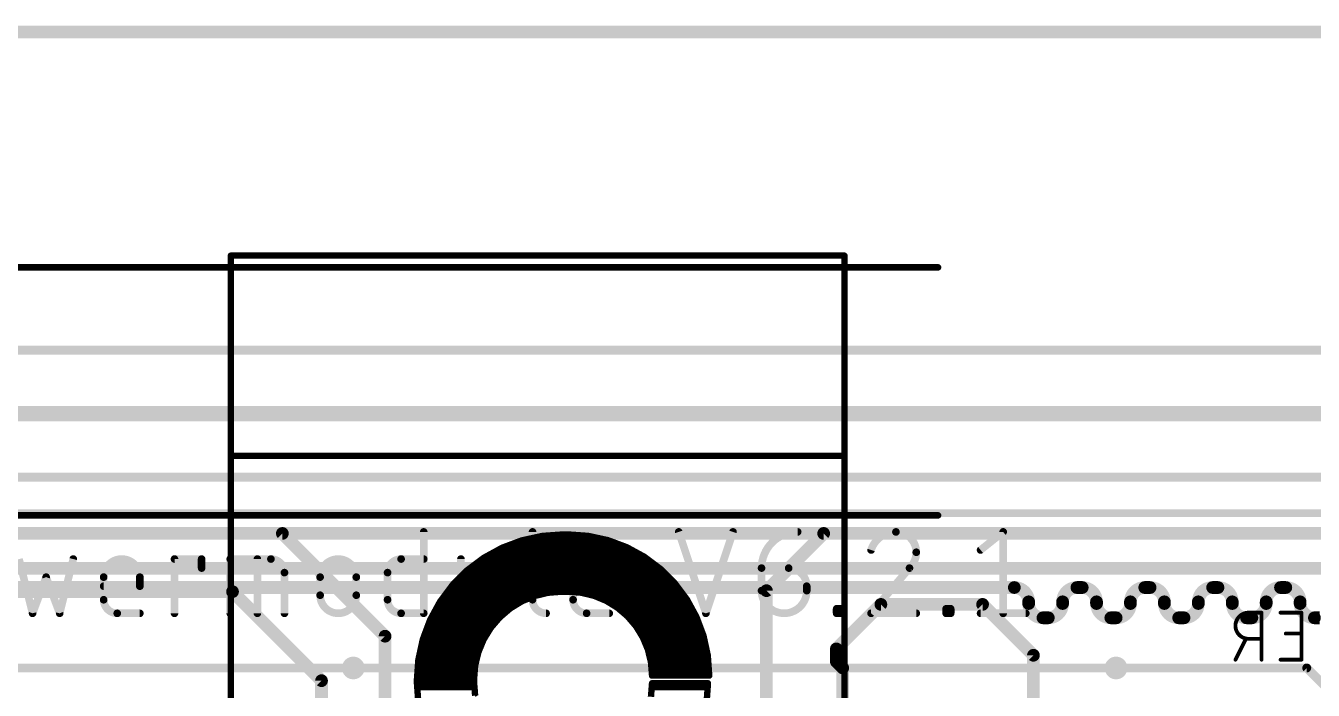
# Model space of a CAD drawing. Extents: x -5 to 103, y -6 to 58.
# Drawn here: x 51.88 to 77.6, y 41.47 to 54.74 of the extents above; entities that cross this region are included whole.
import ezdxf

# ---------------------------------------------------------------- set-up
doc = ezdxf.new("R2010")
doc.units = 0
for name, color, linetype in [('1', 12, 'CONTINUOUS'), ('16', 132, 'CONTINUOUS'), ('18', 110, 'CONTINUOUS'), ('20', 31, 'CONTINUOUS'), ('22', 3, 'CONTINUOUS'), ('25', 40, 'CONTINUOUS'), ('51', 254, 'CONTINUOUS')]:
    doc.layers.add(name, color=color, linetype=linetype)

# ---------------------------------------------------------------- blocks, each defined once
blk = doc.blocks.new('ROUNDV')
at = {"const_width": 0.5}
blk.add_lwpolyline([(0, -0.25, 1), (0, 0.25, 1), (0, -0.25)], format="xyb", dxfattribs=at)

msp = doc.modelspace()

# ---------------------------------------------------------------- linework, layer by layer
at = {"layer": '1'}
for points, const_width in [([(102.87, 54.61), (-5.08, 54.61)], 0.254), ([(7.62, 45.72), (82.55, 45.72)], 0.1778), ([(80.4545, 44.5968), (9.0368, 44.5968)], 0.254), ([(79.5457, 43.8983), (10.414, 43.8983)], 0.254), ([(71.628, 43.5173), (10.5718, 43.5173)], 0.254), ([(72.984, 43.5173), (72.8775, 43.5173)], 0.254), ([(74.3399, 43.5173), (74.2334, 43.5173)], 0.254), ([(75.6959, 43.5173), (75.5894, 43.5173)], 0.254), ([(77.0519, 43.5173), (76.9454, 43.5173)], 0.254), ([(71.9138, 43.1975), (71.9138, 43.2315)], 0.254), ([(72.5917, 43.2315), (72.5917, 43.1975)], 0.254), ([(73.2697, 43.1975), (73.2697, 43.2315)], 0.254), ([(73.9477, 43.2315), (73.9477, 43.1975)], 0.254), ([(74.6257, 43.1975), (74.6257, 43.2315)], 0.254), ([(75.3037, 43.2315), (75.3037, 43.1975)], 0.254), ([(75.9816, 43.1975), (75.9816, 43.2315)], 0.254), ([(76.6596, 43.2315), (76.6596, 43.1975)], 0.254), ([(77.3376, 43.1975), (77.3376, 43.2315)], 0.254), ([(72.306, 42.9118), (72.1995, 42.9118)], 0.254), ([(73.6619, 42.9118), (73.5555, 42.9118)], 0.254), ([(75.0179, 42.9118), (74.9114, 42.9118)], 0.254), ([(76.3739, 42.9118), (76.2674, 42.9118)], 0.254), ([(77.7298, 42.9118), (77.6234, 42.9118)], 0.254), ([(77.47, 41.91), (11.43, 41.91)], 0.1778), ([(78.74, 40.64), (77.47, 41.91)], 0.1778)]:
    msp.add_lwpolyline(points, dxfattribs=dict(at, const_width=const_width))
for points, const_width in [([(71.9138, 43.2315, 0.4142), (71.628, 43.5173)], 0.254), ([(71.628, 43.5808, 1), (71.628, 43.4538)], 0.127), ([(71.628, 43.4538, 1), (71.628, 43.5808)], 0.127), ([(72.8775, 43.5173, 0.4142), (72.5917, 43.2315)], 0.254), ([(72.8775, 43.5808, 1), (72.8775, 43.4538)], 0.127), ([(72.8775, 43.4538, 1), (72.8775, 43.5808)], 0.127), ([(73.2697, 43.2315, 0.4142), (72.984, 43.5173)], 0.254), ([(72.984, 43.5808, 1), (72.984, 43.4538)], 0.127), ([(72.984, 43.4538, 1), (72.984, 43.5808)], 0.127), ([(74.2334, 43.5173, 0.4142), (73.9477, 43.2315)], 0.254), ([(74.2334, 43.5808, 1), (74.2334, 43.4538)], 0.127), ([(74.2334, 43.4538, 1), (74.2334, 43.5808)], 0.127), ([(74.6257, 43.2315, 0.4142), (74.3399, 43.5173)], 0.254), ([(74.3399, 43.5808, 1), (74.3399, 43.4538)], 0.127), ([(74.3399, 43.4538, 1), (74.3399, 43.5808)], 0.127), ([(75.5894, 43.5173, 0.4142), (75.3037, 43.2315)], 0.254), ([(75.5894, 43.5808, 1), (75.5894, 43.4538)], 0.127), ([(75.5894, 43.4538, 1), (75.5894, 43.5808)], 0.127), ([(75.9816, 43.2315, 0.4142), (75.6959, 43.5173)], 0.254), ([(75.6959, 43.5808, 1), (75.6959, 43.4538)], 0.127), ([(75.6959, 43.4538, 1), (75.6959, 43.5808)], 0.127), ([(76.9454, 43.5173, 0.4142), (76.6596, 43.2315)], 0.254), ([(76.9454, 43.5808, 1), (76.9454, 43.4538)], 0.127), ([(76.9454, 43.4538, 1), (76.9454, 43.5808)], 0.127), ([(77.3376, 43.2315, 0.4142), (77.0519, 43.5173)], 0.254), ([(77.0519, 43.5808, 1), (77.0519, 43.4538)], 0.127), ([(77.0519, 43.4538, 1), (77.0519, 43.5808)], 0.127), ([(71.9773, 43.2315, 1), (71.8503, 43.2315)], 0.127), ([(71.9138, 43.1975, 0.4142), (72.1995, 42.9118)], 0.254), ([(71.9773, 43.1975, 1), (71.8503, 43.1975)], 0.127), ([(71.8503, 43.2315, 1), (71.9773, 43.2315)], 0.127), ([(71.8503, 43.1975, 1), (71.9773, 43.1975)], 0.127), ([(72.306, 42.9118, 0.4142), (72.5917, 43.1975)], 0.254), ([(72.6552, 43.2315, 1), (72.5282, 43.2315)], 0.127), ([(72.6552, 43.1975, 1), (72.5282, 43.1975)], 0.127), ([(72.5282, 43.2315, 1), (72.6552, 43.2315)], 0.127), ([(72.5282, 43.1975, 1), (72.6552, 43.1975)], 0.127), ([(73.3332, 43.2315, 1), (73.2062, 43.2315)], 0.127), ([(73.2697, 43.1975, 0.4142), (73.5555, 42.9118)], 0.254), ([(73.3332, 43.1975, 1), (73.2062, 43.1975)], 0.127), ([(73.2062, 43.2315, 1), (73.3332, 43.2315)], 0.127), ([(73.2062, 43.1975, 1), (73.3332, 43.1975)], 0.127), ([(73.6619, 42.9118, 0.4142), (73.9477, 43.1975)], 0.254), ([(74.0112, 43.2315, 1), (73.8842, 43.2315)], 0.127), ([(74.0112, 43.1975, 1), (73.8842, 43.1975)], 0.127), ([(73.8842, 43.2315, 1), (74.0112, 43.2315)], 0.127), ([(73.8842, 43.1975, 1), (74.0112, 43.1975)], 0.127), ([(74.6892, 43.2315, 1), (74.5622, 43.2315)], 0.127), ([(74.6257, 43.1975, 0.4142), (74.9114, 42.9118)], 0.254), ([(74.6892, 43.1975, 1), (74.5622, 43.1975)], 0.127), ([(74.5622, 43.2315, 1), (74.6892, 43.2315)], 0.127), ([(74.5622, 43.1975, 1), (74.6892, 43.1975)], 0.127), ([(75.0179, 42.9118, 0.4142), (75.3037, 43.1975)], 0.254), ([(75.3672, 43.2315, 1), (75.2402, 43.2315)], 0.127), ([(75.3672, 43.1975, 1), (75.2402, 43.1975)], 0.127), ([(75.2402, 43.2315, 1), (75.3672, 43.2315)], 0.127), ([(75.2402, 43.1975, 1), (75.3672, 43.1975)], 0.127), ([(76.0451, 43.2315, 1), (75.9181, 43.2315)], 0.127), ([(75.9816, 43.1975, 0.4142), (76.2674, 42.9118)], 0.254), ([(76.0451, 43.1975, 1), (75.9181, 43.1975)], 0.127), ([(75.9181, 43.2315, 1), (76.0451, 43.2315)], 0.127), ([(75.9181, 43.1975, 1), (76.0451, 43.1975)], 0.127), ([(76.3739, 42.9118, 0.4142), (76.6596, 43.1975)], 0.254), ([(76.7231, 43.2315, 1), (76.5961, 43.2315)], 0.127), ([(76.7231, 43.1975, 1), (76.5961, 43.1975)], 0.127), ([(76.5961, 43.2315, 1), (76.7231, 43.2315)], 0.127), ([(76.5961, 43.1975, 1), (76.7231, 43.1975)], 0.127), ([(77.4011, 43.2315, 1), (77.2741, 43.2315)], 0.127), ([(77.3376, 43.1975, 0.4142), (77.6234, 42.9118)], 0.254), ([(77.4011, 43.1975, 1), (77.2741, 43.1975)], 0.127), ([(77.2741, 43.2315, 1), (77.4011, 43.2315)], 0.127), ([(77.2741, 43.1975, 1), (77.4011, 43.1975)], 0.127), ([(72.1995, 42.9753, 1), (72.1995, 42.8483)], 0.127), ([(72.1995, 42.8483, 1), (72.1995, 42.9753)], 0.127), ([(72.306, 42.9753, 1), (72.306, 42.8483)], 0.127), ([(72.306, 42.8483, 1), (72.306, 42.9753)], 0.127), ([(73.5555, 42.9753, 1), (73.5555, 42.8483)], 0.127), ([(73.5555, 42.8483, 1), (73.5555, 42.9753)], 0.127), ([(73.6619, 42.9753, 1), (73.6619, 42.8483)], 0.127), ([(73.6619, 42.8483, 1), (73.6619, 42.9753)], 0.127), ([(74.9114, 42.9753, 1), (74.9114, 42.8483)], 0.127), ([(74.9114, 42.8483, 1), (74.9114, 42.9753)], 0.127), ([(75.0179, 42.9753, 1), (75.0179, 42.8483)], 0.127), ([(75.0179, 42.8483, 1), (75.0179, 42.9753)], 0.127), ([(76.2674, 42.9753, 1), (76.2674, 42.8483)], 0.127), ([(76.2674, 42.8483, 1), (76.2674, 42.9753)], 0.127), ([(76.3739, 42.9753, 1), (76.3739, 42.8483)], 0.127), ([(76.3739, 42.8483, 1), (76.3739, 42.9753)], 0.127), ([(77.6234, 42.9753, 1), (77.6234, 42.8483)], 0.127), ([(77.6234, 42.8483, 1), (77.6234, 42.9753)], 0.127), ([(77.5014, 41.9414, 1), (77.4386, 41.8786)], 0.0889), ([(77.47, 41.8656, 1), (77.47, 41.9545)], 0.0889)]:
    msp.add_lwpolyline(points, format="xyb", dxfattribs=dict(at, const_width=const_width))
at = {"layer": '16'}
for points, const_width in [([(87.63, 48.26), (35.56, 48.26)], 0.1778), ([(100.33, 46.99), (-1.27, 46.99)], 0.3048), ([(47.5178, 44.5968), (57.0032, 44.5968)], 0.254), ([(57.0032, 44.5968), (59.055, 42.545)], 0.254), ([(61.3976, 44.313), (61.7881, 44.4587)], 0.127), ([(61.7648, 44.45), (63.5412, 44.45)], 0.127), ([(61.7881, 44.4587), (62.1953, 44.5473)], 0.127), ([(62.1953, 44.5473), (62.611, 44.577)], 0.127), ([(62.611, 44.577), (62.7126, 44.577)], 0.127), ([(62.7126, 44.577), (63.1138, 44.5483)], 0.127), ([(63.1138, 44.5483), (63.5069, 44.4628)], 0.127), ([(63.5069, 44.4628), (63.8838, 44.3222)], 0.127), ([(66.675, 43.4538), (67.818, 44.5968)], 0.254), ([(67.818, 44.5968), (82.4032, 44.5968)], 0.254), ([(61.0318, 44.1133), (61.3976, 44.313)], 0.127), ([(61.1832, 44.196), (64.115, 44.196)], 0.127), ([(61.4243, 44.323), (63.8817, 44.323)], 0.127), ([(63.8838, 44.3222), (64.2369, 44.1294)], 0.127), ([(60.6982, 43.8635), (61.0318, 44.1133)], 0.127), ([(60.803, 43.942), (64.4873, 43.942)], 0.127), ([(60.9726, 44.069), (64.3176, 44.069)], 0.127), ([(64.2369, 44.1294), (64.5589, 43.8884)], 0.127), ([(60.4035, 43.5688), (60.6982, 43.8635)], 0.127), ([(60.5226, 43.688), (64.7593, 43.688)], 0.127), ([(60.6496, 43.815), (64.6323, 43.815)], 0.127), ([(64.5589, 43.8884), (64.8434, 43.6039)], 0.127), ([(48.26, 43.434), (56.007, 43.434)], 0.254), ([(56.007, 43.434), (57.785, 41.656)], 0.254), ([(60.1537, 43.2352), (60.4035, 43.5688)], 0.127), ([(60.3025, 43.434), (64.9706, 43.434)], 0.127), ([(60.3976, 43.561), (64.8755, 43.561)], 0.127), ([(62.3114, 43.4124), (62.044, 43.3482)], 0.127), ([(62.5856, 43.434), (62.3114, 43.4124)], 0.127), ([(62.7126, 43.434), (62.5856, 43.434)], 0.127), ([(62.9748, 43.4134), (62.7126, 43.434)], 0.127), ([(63.2306, 43.352), (62.9748, 43.4134)], 0.127), ([(64.8434, 43.6039), (65.0844, 43.2819)], 0.127), ([(66.675, 39.37), (66.675, 43.4538)], 0.254), ([(59.954, 42.8694), (60.1537, 43.2352)], 0.127), ([(60.1235, 43.18), (61.6872, 43.18)], 0.127), ([(60.2074, 43.307), (61.9445, 43.307)], 0.127), ([(61.7899, 43.243), (61.5554, 43.0993)], 0.127), ([(62.044, 43.3482), (61.7899, 43.243)], 0.127), ([(63.4737, 43.2513), (63.2306, 43.352)], 0.127), ([(63.3392, 43.307), (65.0656, 43.307)], 0.127), ([(63.698, 43.1138), (63.4737, 43.2513)], 0.127), ([(63.59, 43.18), (65.1401, 43.18)], 0.127), ([(65.0844, 43.2819), (65.2772, 42.9288)], 0.127), ([(68.072, 42.291), (68.961, 43.18)], 0.254), ([(68.961, 43.18), (70.993, 43.18)], 0.254), ([(70.993, 43.18), (72.009, 42.164)], 0.254), ([(59.9849, 42.926), (61.3526, 42.926)], 0.127), ([(60.0542, 43.053), (61.5013, 43.053)], 0.127), ([(61.3463, 42.9207), (61.1677, 42.7116)], 0.127), ([(61.5554, 43.0993), (61.3463, 42.9207)], 0.127), ([(63.898, 42.943), (63.698, 43.1138)], 0.127), ([(63.7692, 43.053), (65.2094, 43.053)], 0.127), ([(64.0688, 42.743), (63.898, 42.943)], 0.127), ([(63.9125, 42.926), (65.2783, 42.926)], 0.127), ([(65.2772, 42.9288), (65.4178, 42.5519)], 0.127), ([(59.8083, 42.4789), (59.954, 42.8694)], 0.127), ([(59.8803, 42.672), (61.1435, 42.672)], 0.127), ([(59.9277, 42.799), (61.2424, 42.799)], 0.127), ([(61.1677, 42.7116), (61.024, 42.4771)], 0.127), ([(64.021, 42.799), (65.3256, 42.799)], 0.127), ([(64.2063, 42.5187), (64.0688, 42.743)], 0.127), ([(64.1123, 42.672), (65.373, 42.672)], 0.127), ([(59.055, 42.545), (59.055, 39.497)], 0.254), ([(59.7197, 42.0717), (59.8083, 42.4789)], 0.127), ([(59.7951, 42.418), (60.9996, 42.418)], 0.127), ([(59.833, 42.545), (61.0657, 42.545)], 0.127), ([(61.024, 42.4771), (60.9188, 42.223)], 0.127), ([(64.1902, 42.545), (65.4193, 42.545)], 0.127), ([(64.307, 42.2756), (64.2063, 42.5187)], 0.127), ([(64.248, 42.418), (65.4469, 42.418)], 0.127), ([(65.4178, 42.5519), (65.5033, 42.1588)], 0.127), ([(59.7398, 42.164), (60.9046, 42.164)], 0.127), ([(59.7674, 42.291), (60.947, 42.291)], 0.127), ([(60.9188, 42.223), (60.8546, 41.9556)], 0.127), ([(64.3006, 42.291), (65.4746, 42.291)], 0.127), ([(64.3684, 42.0198), (64.307, 42.2756)], 0.127), ([(64.3338, 42.164), (65.5022, 42.164)], 0.127), ([(65.5033, 42.1588), (65.532, 41.7576)], 0.127), ([(68.072, 42.037), (68.072, 42.291)], 0.254), ([(72.009, 42.164), (72.009, 40.132)], 0.254), ([(59.69, 41.656), (59.7197, 42.0717)], 0.127), ([(59.7082, 41.91), (60.851, 41.91)], 0.127), ([(59.7172, 42.037), (60.8741, 42.037)], 0.127), ([(60.8546, 41.9556), (60.833, 41.6814)], 0.127), ([(64.3642, 42.037), (65.512, 42.037)], 0.127), ([(64.389, 41.7576), (64.3684, 42.0198)], 0.127), ([(64.377, 41.91), (65.5211, 41.91)], 0.127), ([(68.199, 41.91), (68.072, 42.037)], 0.254), ([(68.199, 38.1), (68.199, 41.91)], 0.254), ([(57.785, 41.656), (57.785, 39.116)], 0.254), ([(59.69, 41.6306), (59.69, 41.656)], 0.127), ([(59.69, 41.656), (60.833, 41.656)], 0.127), ([(59.7195, 41.2185), (59.69, 41.6306)], 0.127), ([(59.6991, 41.783), (60.841, 41.783)], 0.127), ([(60.833, 41.6814), (60.833, 41.6306)], 0.127), ([(60.833, 41.6306), (60.8546, 41.3564)], 0.127), ([(64.387, 41.783), (65.5302, 41.783)], 0.127), ([(65.532, 41.7576), (64.389, 41.7576)], 0.127), ([(59.6973, 41.529), (60.841, 41.529)], 0.127), ([(64.3677, 41.335), (64.389, 41.6052)], 0.127), ([(64.383, 41.529), (65.5012, 41.529)], 0.127), ([(64.389, 41.6052), (65.5066, 41.6052)], 0.127), ([(65.5066, 41.6052), (65.4774, 41.1967)], 0.127)]:
    msp.add_lwpolyline(points, dxfattribs=dict(at, const_width=const_width))
for points, const_width in [([(57.0481, 44.6417, 1), (56.9583, 44.5519)], 0.127), ([(57.0032, 44.5333, 1), (57.0032, 44.6603)], 0.127), ([(61.7648, 44.4818, 1), (61.7648, 44.4183)], 0.0635), ([(61.7813, 44.4897, 1), (61.7948, 44.4277)], 0.0635), ([(61.7992, 44.4289, 1), (61.777, 44.4884)], 0.0635), ([(62.193, 44.5789, 1), (62.1976, 44.5156)], 0.0635), ([(62.202, 44.5162, 1), (62.1885, 44.5783)], 0.0635), ([(62.611, 44.6088, 1), (62.611, 44.5453)], 0.0635), ([(62.6133, 44.5453, 1), (62.6087, 44.6087)], 0.0635), ([(62.7149, 44.6087, 1), (62.7103, 44.5453)], 0.0635), ([(62.7126, 44.5453, 1), (62.7126, 44.6088)], 0.0635), ([(63.1206, 44.5793, 1), (63.1071, 44.5173)], 0.0635), ([(63.1116, 44.5166, 1), (63.1161, 44.58)], 0.0635), ([(63.518, 44.4925, 1), (63.4958, 44.433)], 0.0635), ([(63.5002, 44.4318, 1), (63.5137, 44.4938)], 0.0635), ([(63.5412, 44.4183, 1), (63.5412, 44.4818)], 0.0635), ([(67.818, 44.6603, 1), (67.818, 44.5333)], 0.127), ([(67.8629, 44.5519, 1), (67.7731, 44.6417)], 0.127), ([(61.1832, 44.2278, 1), (61.1832, 44.1643)], 0.0635), ([(61.3865, 44.3428, 1), (61.4087, 44.2833)], 0.0635), ([(61.4128, 44.2852, 1), (61.3824, 44.3409)], 0.0635), ([(61.4243, 44.3548, 1), (61.4243, 44.2912)], 0.0635), ([(63.899, 44.3501, 1), (63.8686, 44.2943)], 0.0635), ([(63.8727, 44.2925, 1), (63.8949, 44.352)], 0.0635), ([(63.8817, 44.2912, 1), (63.8817, 44.3548)], 0.0635), ([(64.115, 44.1643, 1), (64.115, 44.2278)], 0.0635), ([(60.803, 43.9738, 1), (60.803, 43.9102)], 0.0635), ([(60.9726, 44.1008, 1), (60.9726, 44.0373)], 0.0635), ([(61.0166, 44.1412, 1), (61.047, 44.0854)], 0.0635), ([(61.0508, 44.0879, 1), (61.0128, 44.1387)], 0.0635), ([(64.2559, 44.1548, 1), (64.2179, 44.104)], 0.0635), ([(64.2217, 44.1016, 1), (64.2521, 44.1573)], 0.0635), ([(64.3176, 44.0373, 1), (64.3176, 44.1008)], 0.0635), ([(64.4873, 43.9102, 1), (64.4873, 43.9738)], 0.0635), ([(60.5226, 43.7198, 1), (60.5226, 43.6563)], 0.0635), ([(60.6496, 43.8468, 1), (60.6496, 43.7833)], 0.0635), ([(60.6791, 43.889, 1), (60.7172, 43.8381)], 0.0635), ([(60.7206, 43.8411, 1), (60.6757, 43.886)], 0.0635), ([(64.5814, 43.9108, 1), (64.5365, 43.8659)], 0.0635), ([(64.5399, 43.8629, 1), (64.5779, 43.9138)], 0.0635), ([(64.6323, 43.7833, 1), (64.6323, 43.8468)], 0.0635), ([(64.7593, 43.6563, 1), (64.7593, 43.7198)], 0.0635), ([(56.0519, 43.4789, 1), (55.9621, 43.3891)], 0.127), ([(56.007, 43.3705, 1), (56.007, 43.4975)], 0.127), ([(60.3025, 43.4658, 1), (60.3025, 43.4023)], 0.0635), ([(60.3976, 43.5928, 1), (60.3976, 43.5292)], 0.0635), ([(60.381, 43.5913, 1), (60.4259, 43.5464)], 0.0635), ([(60.4289, 43.5498, 1), (60.378, 43.5879)], 0.0635), ([(62.3089, 43.4441, 1), (62.3139, 43.3808)], 0.0635), ([(62.3188, 43.3815, 1), (62.304, 43.4433)], 0.0635), ([(62.5856, 43.4658, 1), (62.5856, 43.4023)], 0.0635), ([(62.5881, 43.4023, 1), (62.5831, 43.4657)], 0.0635), ([(62.7151, 43.4657, 1), (62.7101, 43.4023)], 0.0635), ([(62.7126, 43.4023, 1), (62.7126, 43.4658)], 0.0635), ([(62.9823, 43.4442, 1), (62.9674, 43.3825)], 0.0635), ([(62.9724, 43.3817, 1), (62.9773, 43.445)], 0.0635), ([(64.8688, 43.6229, 1), (64.8179, 43.5849)], 0.0635), ([(64.8209, 43.5815, 1), (64.8658, 43.6264)], 0.0635), ([(64.8755, 43.5292, 1), (64.8755, 43.5928)], 0.0635), ([(64.9706, 43.4023, 1), (64.9706, 43.4658)], 0.0635), ([(66.7385, 43.4538, 1), (66.6115, 43.4538)], 0.127), ([(66.6301, 43.4987, 1), (66.7199, 43.4089)], 0.127), ([(60.1235, 43.2118, 1), (60.1235, 43.1482)], 0.0635), ([(60.1283, 43.2542, 1), (60.1791, 43.2162)], 0.0635), ([(60.1816, 43.22, 1), (60.1258, 43.2504)], 0.0635), ([(60.2074, 43.3388, 1), (60.2074, 43.2752)], 0.0635), ([(61.6872, 43.1482, 1), (61.6872, 43.2118)], 0.0635), ([(61.7778, 43.2723, 1), (61.8021, 43.2136)], 0.0635), ([(61.8065, 43.2159, 1), (61.7733, 43.27)], 0.0635), ([(61.9445, 43.2752, 1), (61.9445, 43.3388)], 0.0635), ([(62.0366, 43.3791, 1), (62.0514, 43.3173)], 0.0635), ([(62.0562, 43.3189, 1), (62.0319, 43.3776)], 0.0635), ([(63.2428, 43.3813, 1), (63.2185, 43.3226)], 0.0635), ([(63.2232, 43.3211, 1), (63.238, 43.3828)], 0.0635), ([(63.3392, 43.3388, 1), (63.3392, 43.2752)], 0.0635), ([(63.4903, 43.2784, 1), (63.4571, 43.2242)], 0.0635), ([(63.4615, 43.222, 1), (63.4858, 43.2806)], 0.0635), ([(63.59, 43.2118, 1), (63.59, 43.1482)], 0.0635), ([(65.1123, 43.2971, 1), (65.0566, 43.2667)], 0.0635), ([(65.059, 43.2629, 1), (65.1098, 43.3009)], 0.0635), ([(65.0656, 43.2752, 1), (65.0656, 43.3388)], 0.0635), ([(65.1401, 43.1482, 1), (65.1401, 43.2118)], 0.0635), ([(68.961, 43.2435, 1), (68.961, 43.1165)], 0.127), ([(69.0059, 43.1351, 1), (68.9161, 43.2249)], 0.127), ([(71.0379, 43.2249, 1), (70.9481, 43.1351)], 0.127), ([(70.993, 43.1165, 1), (70.993, 43.2435)], 0.127), ([(59.9849, 42.9578, 1), (59.9849, 42.8942)], 0.0635), ([(60.0542, 43.0848, 1), (60.0542, 43.0213)], 0.0635), ([(61.3257, 42.9448, 1), (61.3669, 42.8965)], 0.0635), ([(61.3705, 42.9001, 1), (61.3222, 42.9413)], 0.0635), ([(61.3526, 42.8942, 1), (61.3526, 42.9578)], 0.0635), ([(61.5013, 43.0213, 1), (61.5013, 43.0848)], 0.0635), ([(61.5389, 43.1264, 1), (61.572, 43.0722)], 0.0635), ([(61.5761, 43.0751, 1), (61.5348, 43.1234)], 0.0635), ([(63.7186, 43.138, 1), (63.6773, 43.0897)], 0.0635), ([(63.6814, 43.0868, 1), (63.7146, 43.1409)], 0.0635), ([(63.7692, 43.0848, 1), (63.7692, 43.0213)], 0.0635), ([(63.9221, 42.9636, 1), (63.8739, 42.9224)], 0.0635), ([(63.8774, 42.9189, 1), (63.9186, 42.9671)], 0.0635), ([(63.9125, 42.9578, 1), (63.9125, 42.8942)], 0.0635), ([(65.2094, 43.0213, 1), (65.2094, 43.0848)], 0.0635), ([(65.307, 42.9399, 1), (65.2475, 42.9177)], 0.0635), ([(65.2493, 42.9136, 1), (65.3051, 42.944)], 0.0635), ([(65.2783, 42.8942, 1), (65.2783, 42.9578)], 0.0635), ([(59.8803, 42.7038, 1), (59.8803, 42.6403)], 0.0635), ([(59.9277, 42.8308, 1), (59.9277, 42.7672)], 0.0635), ([(59.9261, 42.8846, 1), (59.9818, 42.8542)], 0.0635), ([(59.9837, 42.8583, 1), (59.9242, 42.8805)], 0.0635), ([(61.1436, 42.7322, 1), (61.1919, 42.6909)], 0.0635), ([(61.1948, 42.695, 1), (61.1406, 42.7281)], 0.0635), ([(61.1435, 42.6403, 1), (61.1435, 42.7038)], 0.0635), ([(61.2424, 42.7672, 1), (61.2424, 42.8308)], 0.0635), ([(64.021, 42.8308, 1), (64.021, 42.7672)], 0.0635), ([(64.0959, 42.7596, 1), (64.0418, 42.7264)], 0.0635), ([(64.0447, 42.7223, 1), (64.093, 42.7636)], 0.0635), ([(64.1123, 42.7038, 1), (64.1123, 42.6403)], 0.0635), ([(65.3256, 42.7672, 1), (65.3256, 42.8308)], 0.0635), ([(65.373, 42.6403, 1), (65.373, 42.7038)], 0.0635), ([(59.1185, 42.545, 1), (58.9915, 42.545)], 0.127), ([(59.0101, 42.5001, 1), (59.0999, 42.5899)], 0.127), ([(59.7951, 42.4498, 1), (59.7951, 42.3862)], 0.0635), ([(59.7786, 42.49, 1), (59.8381, 42.4678)], 0.0635), ([(59.8393, 42.4722, 1), (59.7773, 42.4857)], 0.0635), ([(59.833, 42.5768, 1), (59.833, 42.5132)], 0.0635), ([(60.997, 42.4937, 1), (61.0511, 42.4605)], 0.0635), ([(61.0534, 42.4649, 1), (60.9947, 42.4892)], 0.0635), ([(60.9996, 42.3862, 1), (60.9996, 42.4498)], 0.0635), ([(61.0657, 42.5132, 1), (61.0657, 42.5768)], 0.0635), ([(64.1902, 42.5768, 1), (64.1902, 42.5132)], 0.0635), ([(64.2356, 42.5308, 1), (64.177, 42.5065)], 0.0635), ([(64.1792, 42.5021, 1), (64.2334, 42.5353)], 0.0635), ([(64.248, 42.4498, 1), (64.248, 42.3862)], 0.0635), ([(65.4488, 42.5587, 1), (65.3868, 42.5452)], 0.0635), ([(65.388, 42.5408, 1), (65.4475, 42.563)], 0.0635), ([(65.4193, 42.5132, 1), (65.4193, 42.5768)], 0.0635), ([(65.4469, 42.3862, 1), (65.4469, 42.4498)], 0.0635), ([(59.7398, 42.1958, 1), (59.7398, 42.1322)], 0.0635), ([(59.7674, 42.3228, 1), (59.7674, 42.2593)], 0.0635), ([(60.8894, 42.2351, 1), (60.9481, 42.2108)], 0.0635), ([(60.9497, 42.2156, 1), (60.8879, 42.2304)], 0.0635), ([(60.9046, 42.1322, 1), (60.9046, 42.1958)], 0.0635), ([(60.947, 42.2593, 1), (60.947, 42.3228)], 0.0635), ([(64.3006, 42.3228, 1), (64.3006, 42.2593)], 0.0635), ([(64.3378, 42.283, 1), (64.2761, 42.2682)], 0.0635), ([(64.2776, 42.2635, 1), (64.3363, 42.2878)], 0.0635), ([(64.3338, 42.1958, 1), (64.3338, 42.1322)], 0.0635), ([(65.535, 42.1611, 1), (65.4716, 42.1566)], 0.0635), ([(65.4723, 42.1521, 1), (65.5343, 42.1656)], 0.0635), ([(65.4746, 42.2593, 1), (65.4746, 42.3228)], 0.0635), ([(65.5022, 42.1322, 1), (65.5022, 42.1958)], 0.0635), ([(68.1355, 42.291, 1), (68.0085, 42.291)], 0.127), ([(68.0271, 42.3359, 1), (68.1169, 42.2461)], 0.127), ([(72.0725, 42.164, 1), (71.9455, 42.164)], 0.127), ([(71.9641, 42.1191, 1), (72.0539, 42.2089)], 0.127), ([(59.7082, 41.9418, 1), (59.7082, 41.8783)], 0.0635), ([(59.7172, 42.0688, 1), (59.7172, 42.0052)], 0.0635), ([(59.6887, 42.0785, 1), (59.7508, 42.065)], 0.0635), ([(59.7514, 42.0694, 1), (59.6881, 42.074)], 0.0635), ([(60.8862, 41.9531, 1), (60.8229, 41.9581)], 0.0635), ([(60.8237, 41.963, 1), (60.8855, 41.9482)], 0.0635), ([(60.851, 41.8783, 1), (60.851, 41.9418)], 0.0635), ([(60.8741, 42.0052, 1), (60.8741, 42.0688)], 0.0635), ([(64.3642, 42.0688, 1), (64.3642, 42.0052)], 0.0635), ([(64.4, 42.0223, 1), (64.3367, 42.0174)], 0.0635), ([(64.3375, 42.0124, 1), (64.3992, 42.0273)], 0.0635), ([(64.377, 41.9418, 1), (64.377, 41.8783)], 0.0635), ([(65.512, 42.0052, 1), (65.512, 42.0688)], 0.0635), ([(65.5211, 41.8783, 1), (65.5211, 41.9418)], 0.0635), ([(68.1169, 42.0819, 1), (68.0271, 41.9921)], 0.127), ([(68.0085, 42.037, 1), (68.1355, 42.037)], 0.127), ([(68.2625, 41.91, 1), (68.1355, 41.91)], 0.127), ([(68.1541, 41.8651, 1), (68.2439, 41.9549)], 0.127), ([(57.8485, 41.656, 1), (57.7215, 41.656)], 0.127), ([(57.7401, 41.6111, 1), (57.8299, 41.7009)], 0.127), ([(59.69, 41.6878, 1), (59.69, 41.6242)], 0.0635), ([(59.7218, 41.656, 1), (59.6583, 41.656)], 0.0635), ([(59.7217, 41.6329, 1), (59.6583, 41.6283)], 0.0635), ([(59.6583, 41.6583, 1), (59.7217, 41.6537)], 0.0635), ([(59.6991, 41.8148, 1), (59.6991, 41.7512)], 0.0635), ([(60.8648, 41.6814, 1), (60.8013, 41.6814)], 0.0635), ([(60.8013, 41.6839, 1), (60.8647, 41.6789)], 0.0635), ([(60.8647, 41.6331, 1), (60.8013, 41.6281)], 0.0635), ([(60.833, 41.6242, 1), (60.833, 41.6878)], 0.0635), ([(60.841, 41.7512, 1), (60.841, 41.8148)], 0.0635), ([(64.387, 41.8148, 1), (64.387, 41.7512)], 0.0635), ([(64.389, 41.7894, 1), (64.389, 41.7259)], 0.0635), ([(64.3573, 41.7551, 1), (64.4207, 41.7601)], 0.0635), ([(65.5003, 41.7553, 1), (65.5637, 41.7599)], 0.0635), ([(65.5302, 41.7512, 1), (65.5302, 41.8148)], 0.0635), ([(65.532, 41.7259, 1), (65.532, 41.7894)], 0.0635), ([(59.6583, 41.6306, 1), (59.7218, 41.6306)], 0.0635), ([(59.6973, 41.5608, 1), (59.6973, 41.4973)], 0.0635), ([(59.7064, 41.4338, 1), (59.7064, 41.3702)], 0.0635), ([(60.8013, 41.6306, 1), (60.8648, 41.6306)], 0.0635), ([(60.841, 41.4973, 1), (60.841, 41.5608)], 0.0635), ([(60.851, 41.3702, 1), (60.851, 41.4338)], 0.0635), ([(64.373, 41.4338, 1), (64.373, 41.3702)], 0.0635), ([(64.383, 41.5608, 1), (64.383, 41.4973)], 0.0635), ([(64.389, 41.637, 1), (64.389, 41.5735)], 0.0635), ([(64.4207, 41.6027, 1), (64.3573, 41.6077)], 0.0635), ([(65.5383, 41.6029, 1), (65.4749, 41.6075)], 0.0635), ([(65.4921, 41.3702, 1), (65.4921, 41.4338)], 0.0635), ([(65.5012, 41.4973, 1), (65.5012, 41.5608)], 0.0635), ([(65.5066, 41.5735, 1), (65.5066, 41.637)], 0.0635)]:
    msp.add_lwpolyline(points, format="xyb", dxfattribs=dict(at, const_width=const_width))
at = {"layer": '20', "const_width": 0.1524}
msp.add_lwpolyline([(5, 45), (95, 45)], dxfattribs=at)
at = {"layer": '22'}
for points, const_width in [([(55.973, 50.1778, 1), (55.973, 50.1142)], 0.0635), ([(56.0048, 50.146, 1), (55.9413, 50.146)], 0.0635), ([(68.2648, 50.146, 1), (68.2013, 50.146)], 0.0635), ([(68.233, 50.1142, 1), (68.233, 50.1778)], 0.0635), ([(55.973, 46.1778, 1), (55.973, 46.1142)], 0.0635), ([(56.0048, 46.146, 1), (55.9413, 46.146)], 0.0635), ([(55.9413, 46.146, 1), (56.0048, 46.146)], 0.0635), ([(68.2648, 46.146, 1), (68.2013, 46.146)], 0.0635), ([(68.2013, 46.146, 1), (68.2648, 46.146)], 0.0635), ([(68.233, 46.1142, 1), (68.233, 46.1778)], 0.0635), ([(76.3066, 43.0149, 1), (76.3066, 42.4928)], 0.0762), ([(76.3066, 43.034, 1), (76.3066, 42.9959)], 0.0381), ([(76.3066, 42.9959, 1), (76.3066, 43.034)], 0.0381), ([(76.5867, 43.0149, 1), (76.5486, 43.0149)], 0.0381), ([(76.5677, 42.9959, 1), (76.5677, 43.034)], 0.0381), ([(76.9464, 43.034, 1), (76.9464, 42.9959)], 0.0381), ([(77.3832, 43.0149, 1), (77.3451, 43.0149)], 0.0381), ([(77.3641, 42.9959, 1), (77.3641, 43.034)], 0.0381), ([(76.2715, 42.4843, 1), (76.2374, 42.5013)], 0.0381), ([(76.3066, 42.5118, 1), (76.3066, 42.4737)], 0.0381), ([(76.3066, 42.4737, 1), (76.3066, 42.5118)], 0.0381), ([(76.5677, 42.4737, 1), (76.5677, 42.5118)], 0.0381), ([(77.0509, 42.6163, 1), (77.0509, 42.5782)], 0.0381), ([(77.3641, 42.5782, 1), (77.3641, 42.6163)], 0.0381), ([(76.0285, 42.0836, 1), (76.0626, 42.0666)], 0.0381), ([(76.5486, 42.0751, 1), (76.5867, 42.0751)], 0.0381), ([(76.9464, 42.0941, 1), (76.9464, 42.056)], 0.0381), ([(77.3451, 42.0751, 1), (77.3832, 42.0751)], 0.0381), ([(77.3641, 42.056, 1), (77.3641, 42.0941)], 0.0381)]:
    msp.add_lwpolyline(points, format="xyb", dxfattribs=dict(at, const_width=const_width))
for points, const_width in [([(55.973, 46.146), (55.973, 50.146)], 0.127), ([(55.973, 50.146), (68.233, 50.146)], 0.127), ([(68.233, 50.146), (68.233, 46.146)], 0.127), ([(55.973, 25.146), (55.973, 46.146)], 0.127), ([(68.233, 46.146), (55.973, 46.146)], 0.127), ([(68.233, 46.146), (68.233, 25.146)], 0.127), ([(76.5677, 43.0149), (76.3066, 43.0149)], 0.0762), ([(76.5677, 42.0751), (76.5677, 43.0149)], 0.0762), ([(77.3641, 43.0149), (76.9464, 43.0149)], 0.0762), ([(77.3641, 42.0751), (77.3641, 43.0149)], 0.0762), ([(76.0456, 42.0751), (76.2544, 42.4928)], 0.0762), ([(76.3066, 42.4928), (76.5677, 42.4928)], 0.0762), ([(77.3641, 42.5972), (77.0509, 42.5972)], 0.0762), ([(76.9464, 42.0751), (77.3641, 42.0751)], 0.0762)]:
    msp.add_lwpolyline(points, dxfattribs=dict(at, const_width=const_width))
at = {"layer": '25', "const_width": 0.1524}
for points in [[(59.8271, 44.6278), (59.8271, 43.0022)], [(62.0014, 44.6278), (62.0014, 43.2731)], [(64.9233, 44.6278), (65.4652, 43.0022)], [(65.4652, 43.0022), (66.0071, 44.6278)], [(70.9535, 44.2666), (71.405, 44.6278)], [(71.405, 44.6278), (71.405, 43.0022)], [(51.741, 44.0859), (52.0119, 43.0022)], [(52.5538, 43.0022), (52.8247, 44.0859)], [(54.8479, 43.0022), (54.8479, 44.0859)], [(54.8479, 44.0859), (55.3898, 44.0859)], [(55.3898, 44.0859), (55.3898, 43.9053)], [(55.9614, 43.0022), (55.9614, 44.0859)], [(55.9614, 44.0859), (56.7742, 44.0859)], [(56.5033, 43.0022), (56.5033, 44.0859)], [(59.3756, 44.0859), (59.8271, 44.0859)], [(60.5709, 44.0859), (60.5709, 43.2731)], [(61.2934, 43.0022), (61.2934, 44.0859)], [(52.0119, 43.0022), (52.2829, 43.7247)], [(52.2829, 43.7247), (52.5538, 43.0022)], [(53.4326, 43.2731), (53.4326, 43.7247)], [(54.1551, 43.7247), (54.1551, 43.5441)], [(57.0451, 43.815), (57.0451, 43.0022)], [(57.7573, 43.3634), (57.7573, 43.7247)], [(58.4798, 43.7247), (58.4798, 43.3634)], [(59.1046, 43.2731), (59.1046, 43.815)], [(62.8114, 43.2731), (62.8114, 43.7247)], [(63.5339, 43.7247), (63.5339, 43.5441)], [(66.5768, 43.9053), (67.1186, 43.9053)], [(66.5768, 43.4538), (66.5768, 43.9053)], [(69.5328, 43.9053), (68.7651, 43.0022)], [(54.1551, 43.5441), (53.4326, 43.5441)], [(63.5339, 43.5441), (62.8114, 43.5441)], [(67.4799, 43.5441), (67.4799, 43.4538)], [(54.1551, 43.0022), (53.7036, 43.0022)], [(59.8271, 43.0022), (59.3756, 43.0022)], [(60.8418, 43.0022), (61.2934, 43.0022)], [(63.5339, 43.0022), (63.0823, 43.0022)], [(68.0773, 43.0022), (68.0773, 43.0925)], [(68.0773, 43.0925), (68.1676, 43.0925)], [(68.1676, 43.0022), (68.0773, 43.0022)], [(68.1676, 43.0925), (68.1676, 43.0022)], [(68.7651, 43.0022), (69.6682, 43.0022)], [(70.2657, 43.0022), (70.2657, 43.0925)], [(70.2657, 43.0925), (70.356, 43.0925)], [(70.356, 43.0022), (70.2657, 43.0022)], [(70.356, 43.0925), (70.356, 43.0022)], [(70.9535, 43.0022), (71.8566, 43.0022)]]:
    msp.add_lwpolyline(points, dxfattribs=at)
at = {"layer": '25'}
for points, const_width in [([(59.8652, 44.6278, 1), (59.789, 44.6278)], 0.0762), ([(62.0395, 44.6278, 1), (61.9633, 44.6278)], 0.0762), ([(64.9595, 44.6398, 1), (64.8872, 44.6158)], 0.0762), ([(66.0432, 44.6158, 1), (65.9709, 44.6398)], 0.0762), ([(67.2992, 44.6278, 0.4142), (66.5768, 43.9053)], 0.1524), ([(67.2992, 44.5897, 1), (67.2992, 44.6659)], 0.0762), ([(69.2618, 44.6278, 0.3252), (68.7651, 44.2666)], 0.1524), ([(69.6682, 44.2214, 0.4142), (69.2618, 44.6278)], 0.1524), ([(69.2618, 44.6659, 1), (69.2618, 44.5897)], 0.0762), ([(69.2618, 44.5897, 1), (69.2618, 44.6659)], 0.0762), ([(71.4431, 44.6278, 1), (71.3669, 44.6278)], 0.0762), ([(71.4288, 44.598, 1), (71.3812, 44.6576)], 0.0762), ([(68.7289, 44.2783, 1), (68.8014, 44.2548)], 0.0762), ([(69.5328, 43.9053, 0.2053), (69.6682, 44.2214)], 0.1524), ([(69.7063, 44.2214, 1), (69.6301, 44.2214)], 0.0762), ([(69.6301, 44.2214, 1), (69.7063, 44.2214)], 0.0762), ([(70.9297, 44.2963, 1), (70.9773, 44.2368)], 0.0762), ([(52.8617, 44.0767, 1), (52.7878, 44.0952)], 0.0762), ([(54.1551, 43.7247, 1), (53.4326, 43.7247)], 0.1524), ([(54.886, 44.0859, 1), (54.8098, 44.0859)], 0.0762), ([(54.8479, 44.124, 1), (54.8479, 44.0478)], 0.0762), ([(55.4279, 44.0859, 1), (55.3517, 44.0859)], 0.0762), ([(55.3898, 44.0478, 1), (55.3898, 44.124)], 0.0762), ([(55.9995, 44.0859, 1), (55.9233, 44.0859)], 0.0762), ([(55.9614, 44.124, 1), (55.9614, 44.0478)], 0.0762), ([(56.5414, 44.0859, 1), (56.4652, 44.0859)], 0.0762), ([(57.0451, 43.815, 0.4142), (56.7742, 44.0859)], 0.1524), ([(56.7742, 44.124, 1), (56.7742, 44.0478)], 0.0762), ([(56.7742, 44.0478, 1), (56.7742, 44.124)], 0.0762), ([(58.4798, 43.7247, 1), (57.7573, 43.7247)], 0.1524), ([(59.3756, 44.0859, 0.4142), (59.1046, 43.815)], 0.1524), ([(59.3756, 44.124, 1), (59.3756, 44.0478)], 0.0762), ([(59.3756, 44.0478, 1), (59.3756, 44.124)], 0.0762), ([(59.8271, 44.0478, 1), (59.8271, 44.124)], 0.0762), ([(60.609, 44.0859, 1), (60.5328, 44.0859)], 0.0762), ([(61.3315, 44.0859, 1), (61.2553, 44.0859)], 0.0762), ([(63.5339, 43.7247, 1), (62.8114, 43.7247)], 0.1524), ([(52.3185, 43.7381, 1), (52.2472, 43.7113)], 0.0762), ([(52.3185, 43.7113, 1), (52.2472, 43.7381)], 0.0762), ([(53.4707, 43.7247, 1), (53.3945, 43.7247)], 0.0762), ([(53.3945, 43.7247, 1), (53.4707, 43.7247)], 0.0762), ([(54.1932, 43.7247, 1), (54.117, 43.7247)], 0.0762), ([(54.117, 43.7247, 1), (54.1932, 43.7247)], 0.0762), ([(55.3517, 43.9053, 1), (55.4279, 43.9053)], 0.0762), ([(57.0832, 43.815, 1), (57.007, 43.815)], 0.0762), ([(57.007, 43.815, 1), (57.0832, 43.815)], 0.0762), ([(57.7954, 43.7247, 1), (57.7192, 43.7247)], 0.0762), ([(57.7192, 43.7247, 1), (57.7954, 43.7247)], 0.0762), ([(58.5179, 43.7247, 1), (58.4417, 43.7247)], 0.0762), ([(58.4417, 43.7247, 1), (58.5179, 43.7247)], 0.0762), ([(59.1427, 43.815, 1), (59.0665, 43.815)], 0.0762), ([(59.0665, 43.815, 1), (59.1427, 43.815)], 0.0762), ([(62.8495, 43.7247, 1), (62.7733, 43.7247)], 0.0762), ([(62.7733, 43.7247, 1), (62.8495, 43.7247)], 0.0762), ([(63.572, 43.7247, 1), (63.4958, 43.7247)], 0.0762), ([(63.4958, 43.7247, 1), (63.572, 43.7247)], 0.0762), ([(66.5768, 43.9434, 1), (66.5768, 43.8672)], 0.0762), ([(66.6149, 43.9053, 1), (66.5387, 43.9053)], 0.0762), ([(66.5387, 43.9053, 1), (66.6149, 43.9053)], 0.0762), ([(67.4799, 43.5441, 0.4142), (67.1186, 43.9053)], 0.1524), ([(67.1186, 43.9434, 1), (67.1186, 43.8672)], 0.0762), ([(67.1186, 43.8672, 1), (67.1186, 43.9434)], 0.0762), ([(69.5065, 43.9329, 1), (69.559, 43.8777)], 0.0762), ([(69.5618, 43.8806, 1), (69.5037, 43.93)], 0.0762), ([(53.4326, 43.5822, 1), (53.4326, 43.506)], 0.0762), ([(54.117, 43.5441, 1), (54.1932, 43.5441)], 0.0762), ([(54.1551, 43.506, 1), (54.1551, 43.5822)], 0.0762), ([(62.8114, 43.5822, 1), (62.8114, 43.506)], 0.0762), ([(63.4958, 43.5441, 1), (63.572, 43.5441)], 0.0762), ([(63.5339, 43.506, 1), (63.5339, 43.5822)], 0.0762), ([(66.5768, 43.4538, 1), (67.4799, 43.4538)], 0.1524), ([(66.6149, 43.4538, 1), (66.5387, 43.4538)], 0.0762), ([(66.5387, 43.4538, 1), (66.6149, 43.4538)], 0.0762), ([(67.518, 43.5441, 1), (67.4418, 43.5441)], 0.0762), ([(67.4418, 43.5441, 1), (67.518, 43.5441)], 0.0762), ([(67.518, 43.4538, 1), (67.4418, 43.4538)], 0.0762), ([(67.4418, 43.4538, 1), (67.518, 43.4538)], 0.0762), ([(53.4326, 43.2731, 0.4142), (53.7036, 43.0022)], 0.1524), ([(53.4707, 43.2731, 1), (53.3945, 43.2731)], 0.0762), ([(53.3945, 43.2731, 1), (53.4707, 43.2731)], 0.0762), ([(57.7573, 43.3634, 1), (58.4798, 43.3634)], 0.1524), ([(57.7954, 43.3634, 1), (57.7192, 43.3634)], 0.0762), ([(57.7192, 43.3634, 1), (57.7954, 43.3634)], 0.0762), ([(58.5179, 43.3634, 1), (58.4417, 43.3634)], 0.0762), ([(58.4417, 43.3634, 1), (58.5179, 43.3634)], 0.0762), ([(59.1046, 43.2731, 0.4142), (59.3756, 43.0022)], 0.1524), ([(59.1427, 43.2731, 1), (59.0665, 43.2731)], 0.0762), ([(59.0665, 43.2731, 1), (59.1427, 43.2731)], 0.0762), ([(60.5709, 43.2731, 0.4142), (60.8418, 43.0022)], 0.1524), ([(60.609, 43.2731, 1), (60.5328, 43.2731)], 0.0762), ([(60.5328, 43.2731, 1), (60.609, 43.2731)], 0.0762), ([(62.0014, 43.2731, 0.4142), (62.2723, 43.0022)], 0.1524), ([(62.0395, 43.2731, 1), (61.9633, 43.2731)], 0.0762), ([(61.9633, 43.2731, 1), (62.0395, 43.2731)], 0.0762), ([(62.8114, 43.2731, 0.4142), (63.0823, 43.0022)], 0.1524), ([(62.8495, 43.2731, 1), (62.7733, 43.2731)], 0.0762), ([(62.7733, 43.2731, 1), (62.8495, 43.2731)], 0.0762), ([(51.9762, 43.0156, 1), (52.0476, 42.9888)], 0.0762), ([(51.975, 42.993, 1), (52.0489, 43.0114)], 0.0762), ([(52.5168, 43.0114, 1), (52.5907, 42.993)], 0.0762), ([(52.5181, 42.9888, 1), (52.5895, 43.0156)], 0.0762), ([(53.7036, 43.0403, 1), (53.7036, 42.9641)], 0.0762), ([(53.7036, 42.9641, 1), (53.7036, 43.0403)], 0.0762), ([(54.1551, 42.9641, 1), (54.1551, 43.0403)], 0.0762), ([(54.8098, 43.0022, 1), (54.886, 43.0022)], 0.0762), ([(55.9233, 43.0022, 1), (55.9995, 43.0022)], 0.0762), ([(56.4652, 43.0022, 1), (56.5414, 43.0022)], 0.0762), ([(57.007, 43.0022, 1), (57.0832, 43.0022)], 0.0762), ([(59.3756, 43.0403, 1), (59.3756, 42.9641)], 0.0762), ([(59.3756, 42.9641, 1), (59.3756, 43.0403)], 0.0762), ([(59.789, 43.0022, 1), (59.8652, 43.0022)], 0.0762), ([(59.8271, 42.9641, 1), (59.8271, 43.0403)], 0.0762), ([(60.8418, 43.0403, 1), (60.8418, 42.9641)], 0.0762), ([(60.8418, 42.9641, 1), (60.8418, 43.0403)], 0.0762), ([(61.2553, 43.0022, 1), (61.3315, 43.0022)], 0.0762), ([(61.2934, 42.9641, 1), (61.2934, 43.0403)], 0.0762), ([(62.2723, 42.9641, 1), (62.2723, 43.0403)], 0.0762), ([(63.0823, 43.0403, 1), (63.0823, 42.9641)], 0.0762), ([(63.0823, 42.9641, 1), (63.0823, 43.0403)], 0.0762), ([(63.5339, 42.9641, 1), (63.5339, 43.0403)], 0.0762), ([(65.429, 43.0142, 1), (65.5013, 42.9902)], 0.0762), ([(65.429, 42.9902, 1), (65.5013, 43.0142)], 0.0762), ([(68.1154, 43.0925, 1), (68.0392, 43.0925)], 0.0762), ([(68.0773, 43.1306, 1), (68.0773, 43.0544)], 0.0762), ([(68.0773, 43.0403, 1), (68.0773, 42.9641)], 0.0762), ([(68.0392, 43.0022, 1), (68.1154, 43.0022)], 0.0762), ([(68.2057, 43.0925, 1), (68.1295, 43.0925)], 0.0762), ([(68.1295, 43.0022, 1), (68.2057, 43.0022)], 0.0762), ([(68.1676, 43.0544, 1), (68.1676, 43.1306)], 0.0762), ([(68.1676, 42.9641, 1), (68.1676, 43.0403)], 0.0762), ([(68.7651, 43.0403, 1), (68.7651, 42.9641)], 0.0762), ([(68.7361, 43.0269, 1), (68.7942, 42.9775)], 0.0762), ([(69.6682, 42.9641, 1), (69.6682, 43.0403)], 0.0762), ([(70.3038, 43.0925, 1), (70.2276, 43.0925)], 0.0762), ([(70.2657, 43.1306, 1), (70.2657, 43.0544)], 0.0762), ([(70.2657, 43.0403, 1), (70.2657, 42.9641)], 0.0762), ([(70.2276, 43.0022, 1), (70.3038, 43.0022)], 0.0762), ([(70.3941, 43.0925, 1), (70.3179, 43.0925)], 0.0762), ([(70.3179, 43.0022, 1), (70.3941, 43.0022)], 0.0762), ([(70.356, 43.0544, 1), (70.356, 43.1306)], 0.0762), ([(70.356, 42.9641, 1), (70.356, 43.0403)], 0.0762), ([(70.9535, 43.0403, 1), (70.9535, 42.9641)], 0.0762), ([(71.3669, 43.0022, 1), (71.4431, 43.0022)], 0.0762), ([(71.8566, 42.9641, 1), (71.8566, 43.0403)], 0.0762)]:
    msp.add_lwpolyline(points, format="xyb", dxfattribs=dict(at, const_width=const_width))
at = {"layer": '51', "const_width": 0.13}
for points in [[(70.104, 49.911), (45.802, 49.911)], [(70.104, 44.958), (45.802, 44.958)]]:
    msp.add_lwpolyline(points, dxfattribs=at)
at = {"layer": '51', "const_width": 0.065}
for points in [[(70.104, 49.8785, 1), (70.104, 49.9435)], [(70.104, 44.9255, 1), (70.104, 44.9905)]]:
    msp.add_lwpolyline(points, format="xyb", dxfattribs=at)

# ---------------------------------------------------------------- block references
at = {"layer": '18', "xscale": 0.4524, "yscale": 0.4524}
for p in [(58.42, 41.91), (58.42, 41.91), (73.66, 41.91), (73.66, 41.91)]:
    msp.add_blockref('ROUNDV', p, dxfattribs=at)

doc.saveas('drawing.dxf')
